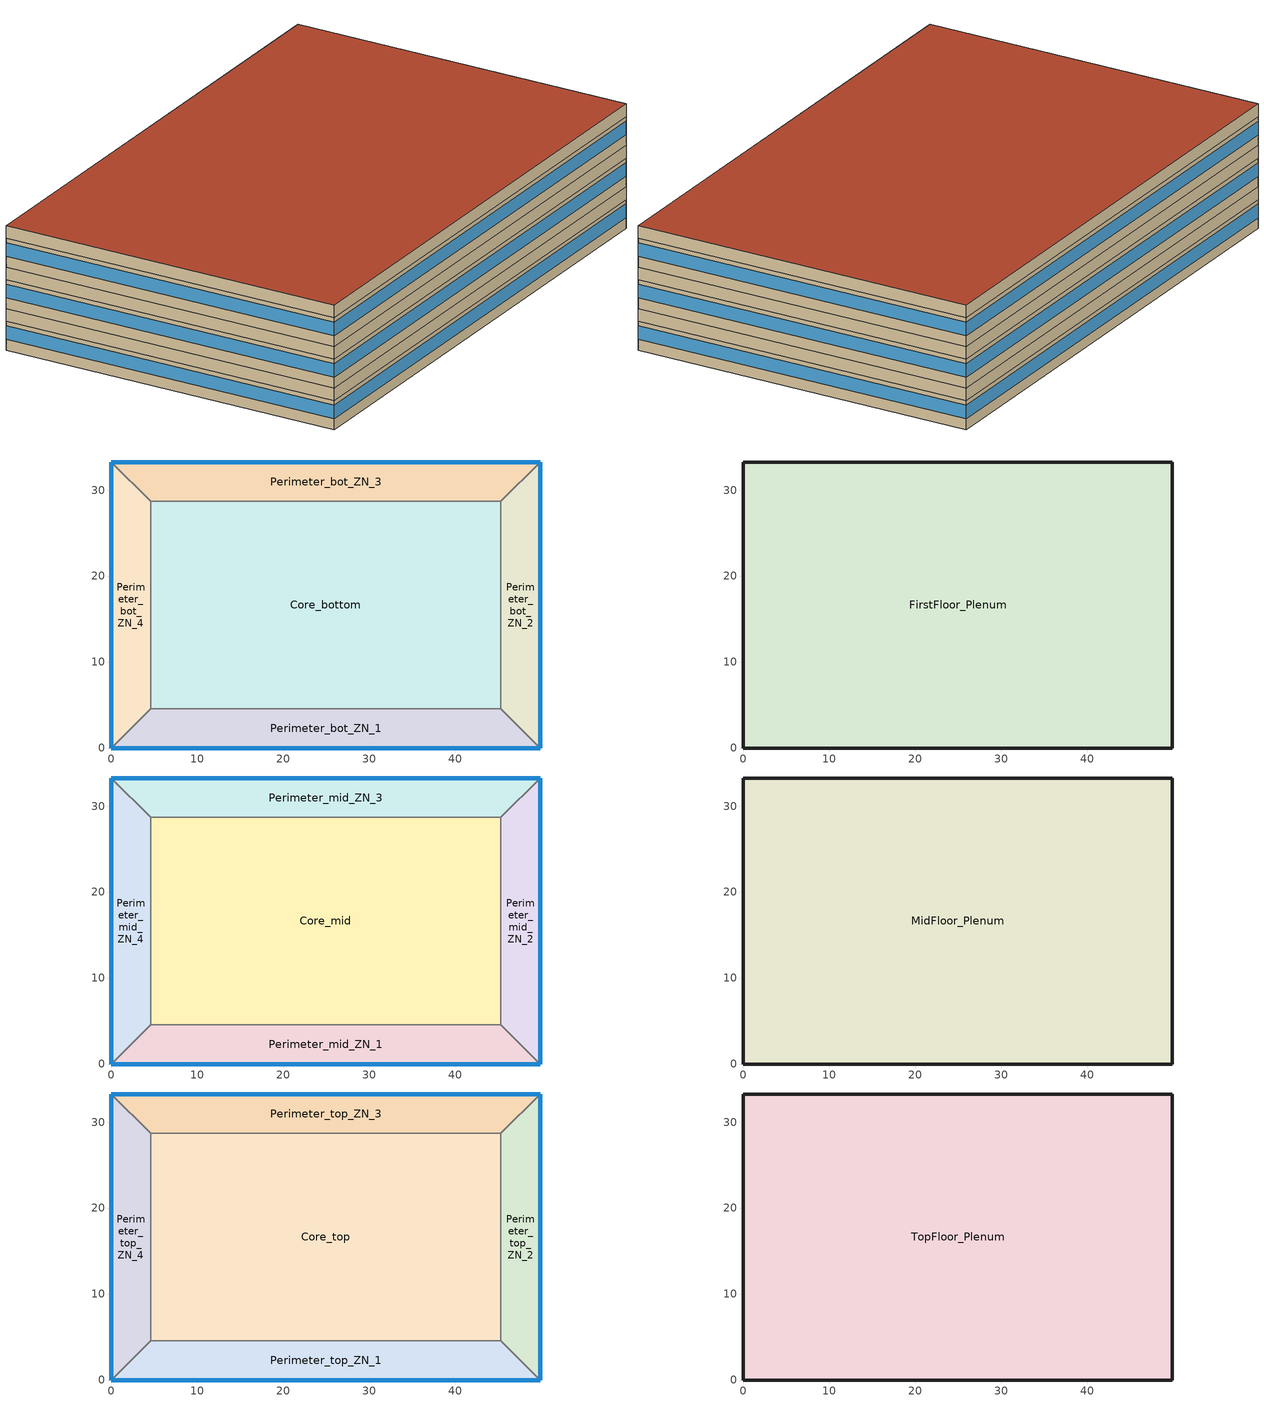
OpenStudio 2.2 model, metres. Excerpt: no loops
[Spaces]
Core_bottom
 floor ground: 45.34,28.7 45.34,4.57 4.57,4.57 4.57,28.7 z0
 wall to Perimeter_bot_ZN_1: 4.57,4.57 45.34,4.57 z0:2.74
 wall to Perimeter_bot_ZN_2: 45.34,4.57 45.34,28.7 z0:2.74
 wall to Perimeter_bot_ZN_4: 4.57,28.7 4.57,4.57 z0:2.74
 wall to Perimeter_bot_ZN_3: 45.34,28.7 4.57,28.7 z0:2.74
Perimeter_bot_ZN_2
 floor ground: 49.91,33.27 49.91,0 45.34,4.57 45.34,28.7 z0
 wall outside: 49.91,0 49.91,33.27 z0:2.74
 wall to Perimeter_bot_ZN_1: 45.34,4.57 49.91,0 z0:2.74
 wall to Perimeter_bot_ZN_3: 49.91,33.27 45.34,28.7 z0:2.74
 window: 49.91,0 49.91,33.27 z1.02:2.33
Perimeter_bot_ZN_3
 floor ground: 49.91,33.27 45.34,28.7 4.57,28.7 0,33.27 z0
 wall outside: 49.91,33.27 0,33.27 z0:2.74
 wall to Perimeter_bot_ZN_4: 0,33.27 4.57,28.7 z0:2.74
 window: 49.91,33.27 0,33.27 z1.02:2.33
Perimeter_bot_ZN_1
 floor ground: 45.34,4.57 49.91,0 0,0 4.57,4.57 z0
 wall outside: 0,0 49.91,0 z0:2.74
 wall to Perimeter_bot_ZN_4: 4.57,4.57 0,0 z0:2.74
 window: 0,0 49.91,0 z1.02:2.33
Perimeter_bot_ZN_4
 floor ground: 0,33.27 4.57,28.7 4.57,4.57 0,0 z0
 wall outside: 0,33.27 0,0 z0:2.74
 window: 0,33.27 0,0 z1.02:2.33
FirstFloor_Plenum
 floor to Perimeter_bot_ZN_3: 49.91,33.27 45.34,28.7 4.57,28.7 0,33.27 z2.74
 floor to Perimeter_bot_ZN_1: 45.34,4.57 49.91,0 0,0 4.57,4.57 z2.74
 floor to Core_bottom: 45.34,28.7 45.34,4.57 4.57,4.57 4.57,28.7 z2.74
 floor to Perimeter_bot_ZN_4: 0,33.27 4.57,28.7 4.57,4.57 0,0 z2.74
 floor to Perimeter_bot_ZN_2: 49.91,33.27 49.91,0 45.34,4.57 45.34,28.7 z2.74
 wall outside: 0,33.27 0,0 49.91,0 49.91,33.27 0,33.27 z2.74:3.96
Perimeter_mid_ZN_4
 floor to FirstFloor_Plenum: 0,33.27 4.57,28.7 4.57,4.57 0,0 z3.96
 wall outside: 0,33.27 0,0 z3.96:6.71
 wall to Perimeter_mid_ZN_3: 4.57,28.7 0,33.27 z3.96:6.71
 wall to Core_mid: 4.57,4.57 4.57,28.7 z3.96:6.71
 wall to Perimeter_mid_ZN_1: 0,0 4.57,4.57 z3.96:6.71
 window: 0,33.27 0,0 z4.98:6.29
Perimeter_mid_ZN_1
 floor to FirstFloor_Plenum: 45.34,4.57 49.91,0 0,0 4.57,4.57 z3.96
 wall outside: 0,0 49.91,0 z3.96:6.71
 wall to Core_mid: 45.34,4.57 4.57,4.57 z3.96:6.71
 wall to Perimeter_mid_ZN_2: 49.91,0 45.34,4.57 z3.96:6.71
 window: 0,0 49.91,0 z4.98:6.29
Perimeter_mid_ZN_2
 floor to FirstFloor_Plenum: 49.91,33.27 49.91,0 45.34,4.57 45.34,28.7 z3.96
 wall outside: 49.91,0 49.91,33.27 z3.96:6.71
 wall to Perimeter_mid_ZN_3: 49.91,33.27 45.34,28.7 z3.96:6.71
 wall to Core_mid: 45.34,28.7 45.34,4.57 z3.96:6.71
 window: 49.91,0 49.91,33.27 z4.98:6.29
Core_mid
 floor to FirstFloor_Plenum: 45.34,28.7 45.34,4.57 4.57,4.57 4.57,28.7 z3.96
 wall to Perimeter_mid_ZN_3: 45.34,28.7 4.57,28.7 z3.96:6.71
Perimeter_mid_ZN_3
 floor to FirstFloor_Plenum: 49.91,33.27 45.34,28.7 4.57,28.7 0,33.27 z3.96
 wall outside: 49.91,33.27 0,33.27 z3.96:6.71
 window: 49.91,33.27 0,33.27 z4.98:6.29
MidFloor_Plenum
 floor to Perimeter_mid_ZN_3: 49.91,33.27 45.34,28.7 4.57,28.7 0,33.27 z6.71
 floor to Perimeter_mid_ZN_4: 0,33.27 4.57,28.7 4.57,4.57 0,0 z6.71
 floor to Core_mid: 45.34,28.7 45.34,4.57 4.57,4.57 4.57,28.7 z6.71
 floor to Perimeter_mid_ZN_2: 49.91,33.27 49.91,0 45.34,4.57 45.34,28.7 z6.71
 floor to Perimeter_mid_ZN_1: 45.34,4.57 49.91,0 0,0 4.57,4.57 z6.71
 wall outside: 0,33.27 0,0 49.91,0 49.91,33.27 0,33.27 z6.71:7.92
Perimeter_top_ZN_3
 floor to MidFloor_Plenum: 49.91,33.27 45.34,28.7 4.57,28.7 0,33.27 z7.92
 wall outside: 49.91,33.27 0,33.27 z7.92:10.67
 wall to Perimeter_top_ZN_4: 0,33.27 4.57,28.7 z7.92:10.67
 wall to Core_top: 4.57,28.7 45.34,28.7 z7.92:10.67
 wall to Perimeter_top_ZN_2: 45.34,28.7 49.91,33.27 z7.92:10.67
 window: 49.91,33.27 0,33.27 z8.95:10.25
Perimeter_top_ZN_4
 floor to MidFloor_Plenum: 0,33.27 4.57,28.7 4.57,4.57 0,0 z7.92
 wall outside: 0,33.27 0,0 z7.92:10.67
 wall to Perimeter_top_ZN_1: 0,0 4.57,4.57 z7.92:10.67
 wall to Core_top: 4.57,4.57 4.57,28.7 z7.92:10.67
 window: 0,33.27 0,0 z8.95:10.25
Core_top
 floor to MidFloor_Plenum: 45.34,28.7 45.34,4.57 4.57,4.57 4.57,28.7 z7.92
 wall to Perimeter_top_ZN_1: 4.57,4.57 45.34,4.57 z7.92:10.67
 wall to Perimeter_top_ZN_2: 45.34,4.57 45.34,28.7 z7.92:10.67
Perimeter_top_ZN_2
 floor to MidFloor_Plenum: 49.91,33.27 49.91,0 45.34,4.57 45.34,28.7 z7.92
 wall outside: 49.91,0 49.91,33.27 z7.92:10.67
 wall to Perimeter_top_ZN_1: 45.34,4.57 49.91,0 z7.92:10.67
 window: 49.91,0 49.91,33.27 z8.95:10.25
Perimeter_top_ZN_1
 floor to MidFloor_Plenum: 45.34,4.57 49.91,0 0,0 4.57,4.57 z7.92
 wall outside: 0,0 49.91,0 z7.92:10.67
 window: 0,0 49.91,0 z8.95:10.25
TopFloor_Plenum
 floor to Perimeter_top_ZN_4: 0,33.27 4.57,28.7 4.57,4.57 0,0 z10.67
 floor to Perimeter_top_ZN_2: 49.91,33.27 49.91,0 45.34,4.57 45.34,28.7 z10.67
 floor to Core_top: 45.34,28.7 45.34,4.57 4.57,4.57 4.57,28.7 z10.67
 floor to Perimeter_top_ZN_3: 49.91,33.27 45.34,28.7 4.57,28.7 0,33.27 z10.67
 floor to Perimeter_top_ZN_1: 45.34,4.57 49.91,0 0,0 4.57,4.57 z10.67
 wall outside: 0,33.27 0,0 49.91,0 49.91,33.27 0,33.27 z10.67:11.89
 roof outside: 49.91,0 49.91,33.27 0,33.27 0,0 z11.89
[Site]
Miami Intl Ap_FL_USA: Latitude {deg}=25.82; Longitude {deg}=-80.3; Time Zone {hr}=-5; Elevation {m}=11; Terrain=City
[Building]
-MediumOffice-ASHRAE 169-2006-1A created: 2017-11-09 21:39:30 +0000: North Axis {deg}=0; Default Construction Set=DOE Ref Pre-1980 - MedOffice - ASHRAE 169-2006-1A; Standards Number of Stories=3; Standards Number of Above Ground Stories=0; Standards Building Type=MediumOffice
[ClimateZones]
Climate Zone Institution Name 1=ASHRAE; Climate Zone Document Name 1=ANSI/ASHRAE Standard 169; Climate Zone Document Year 1=2006; Climate Zone Value 1=1A; Climate Zone Institution Name 2=CEC; Climate Zone Document Name 2=California Climate Zone Descriptions; Climate Zone Document Year 2=1995
[Site:WaterMainsTemperature]
Calculation Method=Correlation; Annual Average Outdoor Air Temperature {C}=24.4917; Maximum Difference In Monthly Average Outdoor Air Temperatures {deltaC}=8.7
[SizingPeriod:DesignDay] Barometric Pressure {Pa}=101193; Sky Clearness=0; Rain Indicator=0; Snow Indicator=0; Day of Month=21; Daylight Saving Time Indicator=0; Humidity Indicating Type=Wetbulb; Dry-Bulb Temperature Range Modifier Type=DefaultMultipliers
Name | Maximum Dry-Bulb Temperature {C} | Daily Dry-Bulb Temperature Range {deltaC} | Humidity Indicating Conditions at Maximum Dry-Bulb | Wind Speed {m/s} | Wind Direction {deg} | Month | Day Type | Solar Model Indicator | ASHRAE Taub | ASHRAE Taud
Miami Intl Ap Ann Htg 99.6% Condns DB | 8.7 | 0 | 8.7 | 3.8 | 340 | 1 | WinterDesignDay | ASHRAEClearSky
Miami Intl Ap Ann Clg .4% Condns DB=>MWB | 33.2 | 6.7 | 25.3 | 4.5 | 140 | 7 | SummerDesignDay | ASHRAETau | 0.528 | 1.905
[Site:GroundTemperature:BuildingSurface]
22.509, 22.645, 22.781, 22.956, 23.052, 23.08, 23.116, 23.108, 23.133, 23.139, 23.077, 22.913
[Material:NoMass] Thermal Absorptance=0.9; Solar Absorptance=0.7
Name | Roughness | Thermal Resistance {m2-K/W} | Visible Absorptance
CP02 CARPET PAD | VeryRough | 0.21648 | 0.8
Typical Insulation R-2.17 | Smooth | 0.381975 | 0.7
Typical Carpet Pad | Smooth | 0.21648 | 0.8
Typical Insulation R-8.88 | Smooth | 1.56434 | 0.7
Typical Insulation | Smooth | 0.0282222 | 0.7
[Material]
Name | Roughness | Thickness {m} | Conductivity {W/m-K} | Density {kg/m3} | Specific Heat {J/kg-K} | Thermal Absorptance | Solar Absorptance | Visible Absorptance
100mm Normalweight concrete floor | MediumSmooth | 0.1016 | 2.31 | 2322 | 832
G01 13mm gypsum board | Smooth | 0.0127 | 0.16 | 800 | 1090 | 0.9 | 0.7 | 0.5
4 in. Normalweight Concrete Floor | MediumRough | 0.1016 | 2.31 | 2322 | 832 | 0.9 | 0.7 | 0.7
25mm Stucco | Smooth | 0.0254 | 0.72 | 1856 | 840 | 0.9 | 0.7 | 0.7
5/8 in. Gypsum Board | MediumSmooth | 0.0159 | 0.16 | 800 | 1090 | 0.9 | 0.7 | 0.7
Roof Membrane | VeryRough | 0.0095 | 0.16 | 1121.29 | 1460 | 0.9 | 0.7 | 0.7
Metal Roof Surface; F08 Metal surface | Smooth | 0.0008 | 45.28 | 7824 | 500 | 0.9 | 0.7 | 0.7
HW CONCRETE | Rough | 0.1016 | 1.31125 | 2240 | 837.36 | 0.9 | 0.7 | 0.7
8 in. Concrete Block Basement Wall | MediumRough | 0.2032 | 1.326 | 1842 | 912 | 0.9 | 0.7 | 0.7
G05 25mm wood | MediumSmooth | 0.0254 | 0.15 | 608 | 1630 | 0.9 | 0.5 | 0.5
Std Wood 6inch | MediumSmooth | 0.15 | 0.12 | 540 | 1210 | 0.9 | 0.7 | 0.7
[Construction]
Typical Insulated Exterior Mass Floor: 4 in. Normalweight Concrete Floor, Typical Carpet Pad
Typical Insulated Steel Framed Exterior Wall R-4.35: 25mm Stucco, 5/8 in. Gypsum Board, Typical Insulation R-2.17, 5/8 in. Gypsum Board
Typical IEAD Roof R-10.0: Roof Membrane, Typical Insulation R-8.88, Metal Roof Surface
Typical Interior Floor: 100mm Normalweight concrete floor, CP02 CARPET PAD
Typical Interior Wall: G01 13mm gypsum board, G01 13mm gypsum board
Typical Interior Ceiling: CP02 CARPET PAD, 100mm Normalweight concrete floor
ext-slab-mass: HW CONCRETE, CP02 CARPET PAD
Typical Insulated Basement Mass Wall: 8 in. Concrete Block Basement Wall
U 1.22 SHGC 0.54 Simple Glazing Window: U 1.22 SHGC 0.54 Simple Glazing
Typical Insulated Metal Door: F08 Metal surface, Typical Insulation
Typical Overhead Door: Typical Insulation
Typical Interior Window: Clear 3mm
Typical Interior Door; Typical Interior Partition: G05 25mm wood
InteriorFurnishings: Std Wood 6inch
[DefaultConstructionSet]
DOE Ref Pre-1980 - MedOffice - ASHRAE 169-2006-1A: Default Exterior Surface Constructions=Default Surface Constructions 1; Default Interior Surface Constructions=Default Surface Constructions 2; Default Ground Contact Surface Constructions=Default Surface Constructions 3; Default Exterior SubSurface Constructions=Default Sub Surface Constructions 1; Default Interior SubSurface Constructions=Default Sub Surface Constructions 2; Interior Partition Construction=Typical Interior Partition
[DefaultSurfaceConstructions]
Name | Floor Construction | Wall Construction | Roof Ceiling Construction
Default Surface Constructions 1 | Typical Insulated Exterior Mass Floor | Typical Insulated Steel Framed Exterior Wall R-4.35 | Typical IEAD Roof R-10.0
Default Surface Constructions 2 | Typical Interior Floor | Typical Interior Wall | Typical Interior Ceiling
Default Surface Constructions 3 | ext-slab-mass | Typical Insulated Basement Mass Wall
[DefaultSubSurfaceConstructions]
Name | Fixed Window Construction | Operable Window Construction | Door Construction | Overhead Door Construction | Tubular Daylight Dome Construction | Tubular Daylight Diffuser Construction
Default Sub Surface Constructions 1 | U 1.22 SHGC 0.54 Simple Glazing Window | U 1.22 SHGC 0.54 Simple Glazing Window | Typical Insulated Metal Door | Typical Overhead Door | Typical Interior Window | Typical Interior Window
Default Sub Surface Constructions 2 | Typical Interior Window | Typical Interior Window | Typical Interior Door
[WindowMaterial:SimpleGlazingSystem]
U 1.22 SHGC 0.54 Simple Glazing: U-Factor {W/m2-K}=6.92748; Solar Heat Gain Coefficient=0.54; Visible Transmittance=0.38
[WindowMaterial:Glazing]
Clear 3mm: Optical Data Type=SpectralAverage; Thickness {m}=0.003; Solar Transmittance at Normal Incidence=0.837; Front Side Solar Reflectance at Normal Incidence=0.075; Back Side Solar Reflectance at Normal Incidence=0.075; Visible Transmittance at Normal Incidence=0.898; Front Side Visible Reflectance at Normal Incidence=0.081; Back Side Visible Reflectance at Normal Incidence=0.081; Infrared Transmittance at Normal Incidence=0; Front Side Infrared Hemispherical Emissivity=0.84; Back Side Infrared Hemispherical Emissivity=0.84; Conductivity {W/m-K}=0.9; Dirt Correction Factor for Solar and Visible Transmittance=1; Solar Diffusing=No
[Space]
Name | Space Type | Building Story | Thermal Zone | Part of Total Floor Area
Perimeter_mid_ZN_4 | Office WholeBuilding - Md Office | Building Story 2 | Perimeter_mid_ZN_4 ZN | Yes
Core_bottom | Office WholeBuilding - Md Office | Building Story 1 | Core_bottom ZN | Yes
FirstFloor_Plenum |  | Building Story 1 | FirstFloor_Plenum ZN | No
TopFloor_Plenum |  | Building Story 3 | TopFloor_Plenum ZN | No
Perimeter_top_ZN_3 | Office WholeBuilding - Md Office | Building Story 3 | Perimeter_top_ZN_3 ZN | Yes
Perimeter_bot_ZN_2 | Office WholeBuilding - Md Office | Building Story 1 | Perimeter_bot_ZN_2 ZN | Yes
MidFloor_Plenum |  | Building Story 2 | MidFloor_Plenum ZN | No
Perimeter_mid_ZN_1 | Office WholeBuilding - Md Office | Building Story 2 | Perimeter_mid_ZN_1 ZN | Yes
Perimeter_bot_ZN_1 | Office WholeBuilding - Md Office | Building Story 1 | Perimeter_bot_ZN_1 ZN | Yes
Perimeter_bot_ZN_3 | Office WholeBuilding - Md Office | Building Story 1 | Perimeter_bot_ZN_3 ZN | Yes
Perimeter_mid_ZN_2 | Office WholeBuilding - Md Office | Building Story 2 | Perimeter_mid_ZN_2 ZN | Yes
Perimeter_top_ZN_4 | Office WholeBuilding - Md Office | Building Story 3 | Perimeter_top_ZN_4 ZN | Yes
Perimeter_bot_ZN_4 | Office WholeBuilding - Md Office | Building Story 1 | Perimeter_bot_ZN_4 ZN | Yes
Core_top | Office WholeBuilding - Md Office | Building Story 3 | Core_top ZN | Yes
Perimeter_top_ZN_2 | Office WholeBuilding - Md Office | Building Story 3 | Perimeter_top_ZN_2 ZN | Yes
Perimeter_top_ZN_1 | Office WholeBuilding - Md Office | Building Story 3 | Perimeter_top_ZN_1 ZN | Yes
Core_mid | Office WholeBuilding - Md Office | Building Story 2 | Core_mid ZN | Yes
Perimeter_mid_ZN_3 | Office WholeBuilding - Md Office | Building Story 2 | Perimeter_mid_ZN_3 ZN | Yes
[BuildingStory]
Name | Nominal Z Coordinate {m}
Building Story 1 | 0
Building Story 2 | 3.9624
Building Story 3 | 7.9248
[SpaceType]
Office WholeBuilding - Md Office: Default Schedule Set=Office WholeBuilding - Md Office Schedule Set; Design Specification Outdoor Air Object=Office WholeBuilding - Md Office Ventilation; Standards Building Type=Office; Standards Space Type=WholeBuilding - Md Office
[People:Definition]
Office WholeBuilding - Md Office People Definition: Number of People Calculation Method=People/Area; People per Space Floor Area {person/m2}=0.0538196; Fraction Radiant=0.3
[People]
Office WholeBuilding - Md Office People: People Definition=Office WholeBuilding - Md Office People Definition; Space or SpaceType=Office WholeBuilding - Md Office; Work Efficiency Schedule=Work Efficiency Schedule; Clothing Insulation Schedule=Clothing Schedule; Air Velocity Schedule=Air Velocity Schedule
[Lights:Definition]
Office WholeBuilding - Md Office Lights Definition: Design Level Calculation Method=Watts/Area; Watts per Space Floor Area {W/m2}=16.8993; Fraction Radiant=0.4; Fraction Visible=0.2; Return Air Fraction=0.4
[Lights]
Office WholeBuilding - Md Office Lights: Lights Definition=Office WholeBuilding - Md Office Lights Definition; Space or SpaceType=Office WholeBuilding - Md Office
[ElectricEquipment:Definition] Fraction Radiant=0.5
Name | Design Level Calculation Method | Watts per Space Floor Area {W/m2} | Design Level {W}
Office WholeBuilding - Md Office Elec Equip Definition | Watts/Area | 10.7639
Elevator Lift Motor | EquipmentLevel |  | 14610
[ElectricEquipment]
Name | Electric Equipment Definition | Space or SpaceType | Schedule | Multiplier
Office WholeBuilding - Md Office Elec Equip | Office WholeBuilding - Md Office Elec Equip Definition | Office WholeBuilding - Md Office
2 Elevator Lift Motors | Elevator Lift Motor | Core_bottom | Medium Office BLDG ELEVATORS | 2
[DesignSpecification:OutdoorAir]
Office WholeBuilding - Md Office Ventilation: Outdoor Air Method=Sum; Outdoor Air Flow per Person {m3/s-person}=0; Outdoor Air Flow per Floor Area {m3/s-m2}=0.000508; Outdoor Air Flow Rate {m3/s}=0; Outdoor Air Flow Air Changes per Hour {1/hr}=0
[SpaceInfiltration:DesignFlowRate]
Office WholeBuilding - Md Office Infiltration: Space or SpaceType=Office WholeBuilding - Md Office; Design Flow Rate Calculation Method=Flow/ExteriorArea; Flow per Exterior Surface Area {m3/s-m2}=0.00113386; Constant Term Coefficient=1; Temperature Term Coefficient=0; Velocity Term Coefficient=0; Velocity Squared Term Coefficient=0
[DefaultScheduleSet]
Office WholeBuilding - Md Office Schedule Set: Number of People Schedule=Medium Office Bldg Occ; People Activity Level Schedule=Medium Office Activity; Lighting Schedule=Office Bldg Light; Electric Equipment Schedule=Medium Office Bldg Equip; Infiltration Schedule=Medium Office Infil Quarter On
[ThermostatSetpoint:DualSetpoint] Heating Setpoint Temperature Schedule=Medium Office HtgSetp; Cooling Setpoint Temperature Schedule=Medium Office ClgSetp
Office WholeBuilding - Md Office Thermostat 1; Office WholeBuilding - Md Office Thermostat 2; Office WholeBuilding - Md Office Thermostat 3; Office WholeBuilding - Md Office Thermostat 4; Office WholeBuilding - Md Office Thermostat 5; Office WholeBuilding - Md Office Thermostat 6; Office WholeBuilding - Md Office Thermostat 7; Office WholeBuilding - Md Office Thermostat 8; Office WholeBuilding - Md Office Thermostat 9; Office WholeBuilding - Md Office Thermostat 10; Office WholeBuilding - Md Office Thermostat 11; Office WholeBuilding - Md Office Thermostat 12; Office WholeBuilding - Md Office Thermostat 13; Office WholeBuilding - Md Office Thermostat 14; Office WholeBuilding - Md Office Thermostat 15
[InternalMass:Definition]
Internal Mass Definition 1: Construction=InteriorFurnishings; Design Level Calculation Method=SurfaceArea/Area; Surface Area per Space Floor Area=2
[InternalMass] Internal Mass Definition=Internal Mass Definition 1
Name | Space or SpaceType
Perimeter_bot_ZN_1 Mass | Perimeter_bot_ZN_1
Perimeter_bot_ZN_2 Mass | Perimeter_bot_ZN_2
Perimeter_bot_ZN_3 Mass | Perimeter_bot_ZN_3
Perimeter_bot_ZN_4 Mass | Perimeter_bot_ZN_4
Core_bottom Mass | Core_bottom
Perimeter_mid_ZN_1 Mass | Perimeter_mid_ZN_1
Perimeter_mid_ZN_2 Mass | Perimeter_mid_ZN_2
Perimeter_mid_ZN_3 Mass | Perimeter_mid_ZN_3
Perimeter_mid_ZN_4 Mass | Perimeter_mid_ZN_4
Core_mid Mass | Core_mid
Perimeter_top_ZN_1 Mass | Perimeter_top_ZN_1
Perimeter_top_ZN_2 Mass | Perimeter_top_ZN_2
Perimeter_top_ZN_3 Mass | Perimeter_top_ZN_3
Perimeter_top_ZN_4 Mass | Perimeter_top_ZN_4
Core_top Mass | Core_top
[ThermalZone] Use Ideal Air Loads=No
Name | Thermostat
Core_bottom ZN | Office WholeBuilding - Md Office Thermostat 1
Core_mid ZN | Office WholeBuilding - Md Office Thermostat 2
Core_top ZN | Office WholeBuilding - Md Office Thermostat 3
FirstFloor_Plenum ZN; MidFloor_Plenum ZN; TopFloor_Plenum ZN
Perimeter_bot_ZN_1 ZN | Office WholeBuilding - Md Office Thermostat 4
Perimeter_bot_ZN_2 ZN | Office WholeBuilding - Md Office Thermostat 5
Perimeter_bot_ZN_3 ZN | Office WholeBuilding - Md Office Thermostat 6
Perimeter_bot_ZN_4 ZN | Office WholeBuilding - Md Office Thermostat 7
Perimeter_mid_ZN_1 ZN | Office WholeBuilding - Md Office Thermostat 8
Perimeter_mid_ZN_2 ZN | Office WholeBuilding - Md Office Thermostat 9
Perimeter_mid_ZN_3 ZN | Office WholeBuilding - Md Office Thermostat 10
Perimeter_mid_ZN_4 ZN | Office WholeBuilding - Md Office Thermostat 11
Perimeter_top_ZN_1 ZN | Office WholeBuilding - Md Office Thermostat 12
Perimeter_top_ZN_2 ZN | Office WholeBuilding - Md Office Thermostat 13
Perimeter_top_ZN_3 ZN | Office WholeBuilding - Md Office Thermostat 14
Perimeter_top_ZN_4 ZN | Office WholeBuilding - Md Office Thermostat 15
[Sizing:Zone] Zone Cooling Design Supply Air Temperature Input Method=SupplyAirTemperature; Zone Cooling Design Supply Air Temperature {C}=14; Zone Cooling Design Supply Air Temperature Difference {deltaC}=11.11; Zone Heating Design Supply Air Temperature Input Method=SupplyAirTemperature; Zone Heating Design Supply Air Temperature {C}=40; Zone Heating Design Supply Air Temperature Difference {deltaC}=11.11; Zone Cooling Design Supply Air Humidity Ratio {kg-H2O/kg-air}=0.0085; Zone Heating Design Supply Air Humidity Ratio {kg-H2O/kg-air}=0.008; Cooling Design Air Flow Method=DesignDay; Heating Design Air Flow Method=DesignDay; Account for Dedicated Outdoor Air System=No; Dedicated Outdoor Air System Control Strategy=NeutralSupplyAir; Dedicated Outdoor Air Low Setpoint Temperature for Design {C}=autosize; Dedicated Outdoor Air High Setpoint Temperature for Design {C}=autosize
FirstFloor_Plenum ZN; MidFloor_Plenum ZN; TopFloor_Plenum ZN
[Exterior:Lights:Definition]
NonDimming Exterior Lights Def: Design Level {W}=17809
[Exterior:Lights]
NonDimming Exterior Lights Def: Exterior Lights Definition=NonDimming Exterior Lights Def; Schedule=OfficeMedium Exterior_Lgt_ALWAYS_ON; Control Option=AstronomicalClock
[Schedule:Ruleset]
Name | Default Day Schedule | Summer Design Day Schedule | Winter Design Day Schedule
Clothing Schedule | Clothing Schedule Default Winter Clothes
Air Velocity Schedule | Air Velocity Schedule Default
Work Efficiency Schedule | Work Efficiency Schedule Default
Medium Office Bldg Occ | Medium Office Bldg Occ Default | Medium Office Bldg Occ Summer Design Day | Medium Office Bldg Occ Winter Design Day
Medium Office Activity | Medium Office Activity Default | Medium Office Activity Summer Design Day | Medium Office Activity Winter Design Day
Office Bldg Light | Office Bldg Light Default | Office Bldg Light Summer Design Day | Office Bldg Light Winter Design Day
Medium Office Bldg Equip | Medium Office Bldg Equip Default | Medium Office Bldg Equip Summer Design Day | Medium Office Bldg Equip Winter Design Day
Medium Office Infil Quarter On | Medium Office Infil Quarter On Default | Medium Office Infil Quarter On Summer Design Day | Medium Office Infil Quarter On Winter Design Day
Medium Office HtgSetp | Medium Office HtgSetp Default | Medium Office HtgSetp Summer Design Day | Medium Office HtgSetp Winter Design Day
Medium Office ClgSetp | Medium Office ClgSetp Default | Medium Office ClgSetp Summer Design Day | Medium Office ClgSetp Winter Design Day
Medium Office BLDG ELEVATORS | Schedule Day 21 | Medium Office BLDG ELEVATORS Summer Design Day | Medium Office BLDG ELEVATORS Winter Design Day
OfficeMedium Exterior_Lgt_ALWAYS_ON | OfficeMedium Exterior_Lgt_ALWAYS_ON Default | OfficeMedium Exterior_Lgt_ALWAYS_ON Summer Design Day | OfficeMedium Exterior_Lgt_ALWAYS_ON Winter Design Day
[Schedule:Day]
Clothing Schedule Default Winter Clothes; Office Bldg Light Summer Design Day; Medium Office Bldg Equip Summer Design Day; Medium Office Infil Quarter On Sun Day; OfficeMedium Exterior_Lgt_ALWAYS_ON Default; OfficeMedium Exterior_Lgt_ALWAYS_ON Winter Design Day; OfficeMedium Exterior_Lgt_ALWAYS_ON Summer Design Day: 24, 0, 1
Clothing Schedule Summer Clothes: 24, 0, 0.5
Air Velocity Schedule Default: 24, 0, 0.2
Work Efficiency Schedule Default; Medium Office Bldg Occ Winter Design Day; Medium Office Bldg Occ WntrDsn|Sun Day; Office Bldg Light Winter Design Day; Medium Office Bldg Equip Winter Design Day; Schedule Day 21; Medium Office BLDG ELEVATORS Sun Day: 24, 0, 0
Medium Office Bldg Occ Default; Medium Office Bldg Occ Default|Wkdy Day: 6, 0, 0, 7, 0, 0.1, 8, 0, 0.2, 12, 0, 0.95, 13, 0, 0.5, 17, 0, 0.95, 18, 0, 0.7, 20, 0, 0.4, 22, 0, 0.1, 24, 0, 0.05
Medium Office Bldg Occ Sat Day: 6, 0, 0, 8, 0, 0.1, 14, 0, 0.5, 17, 0, 0.1, 24, 0, 0
Medium Office Bldg Occ Summer Design Day: 6, 0, 0, 22, 0, 1, 24, 0, 0.05
Medium Office Activity Default; Medium Office Activity Winter Design Day; Medium Office Activity Summer Design Day: 24, 0, 120
Office Bldg Light Default: 5, 0, 0.05, 7, 0, 0.1, 8, 0, 0.3, 17, 0, 0.9, 18, 0, 0.5, 20, 0, 0.3, 22, 0, 0.2, 23, 0, 0.1, 24, 0, 0.05
Office Bldg Light Sat Day: 6, 0, 0.05, 8, 0, 0.1, 12, 0, 0.3, 17, 0, 0.15, 24, 0, 0.05
Office Bldg Light Sun Day: 24, 0, 0.05
Medium Office Bldg Equip Default; Medium Office Bldg Equip Default|Wkdy Day: 8, 0, 0.4, 12, 0, 0.9, 13, 0, 0.8, 17, 0, 0.9, 18, 0, 0.8, 20, 0, 0.6, 22, 0, 0.5, 24, 0, 0.4
Medium Office Bldg Equip Sat Day: 6, 0, 0.3, 8, 0, 0.4, 14, 0, 0.5, 17, 0, 0.35, 24, 0, 0.3
Medium Office Bldg Equip Sun Day: 24, 0, 0.3
Medium Office Infil Quarter On Default; Medium Office Infil Quarter On Summer Design Day: 6, 0, 1, 22, 0, 0.25, 24, 0, 1
Medium Office Infil Quarter On Winter Design Day; Medium Office Infil Quarter On WntrDsn|Sat Day: 6, 0, 1, 18, 0, 0.25, 24, 0, 1
Medium Office HtgSetp Default: 6, 0, 15.6, 22, 0, 21, 24, 0, 15.6
Medium Office HtgSetp Sat Day: 6, 0, 15.6, 18, 0, 21, 24, 0, 15.6
Medium Office HtgSetp Summer Design Day; Medium Office HtgSetp SmrDsn|Sun Day: 24, 0, 15.6
Medium Office HtgSetp Winter Design Day: 24, 0, 21
Medium Office ClgSetp Default; Medium Office ClgSetp Summer Design Day: 6, 0, 26.7, 22, 0, 24, 24, 0, 26.7
Medium Office ClgSetp Sat Day: 6, 0, 26.7, 18, 0, 24, 24, 0, 26.7
Medium Office ClgSetp Winter Design Day; Medium Office ClgSetp WntrDsn|Sun Day: 24, 0, 26.7
Medium Office BLDG ELEVATORS Summer Design Day; Medium Office BLDG ELEVATORS Wkdy|SmrDsn Day: 7, 0, 0, 8, 0, 0.35, 9, 0, 0.69, 10, 0, 0.43, 11, 0, 0.37, 12, 0, 0.43, 13, 0, 0.58, 14, 0, 0.48, 16, 0, 0.37, 17, 0, 0.46, 18, 0, 0.62, 19, 0, 0.12, 21, 0, 0.04, 24, 0, 0
Medium Office BLDG ELEVATORS Winter Design Day; Medium Office BLDG ELEVATORS WntrDsn|Sat Day: 7, 0, 0, 8, 0, 0.16, 9, 0, 0.14, 10, 0, 0.21, 11, 0, 0.18, 12, 0, 0.25, 13, 0, 0.21, 14, 0, 0.13, 15, 0, 0.08, 16, 0, 0.04, 17, 0, 0.05, 18, 0, 0.06, 24, 0, 0
[Schedule:Rule] Date Specification Type=DateRange; Start Day=1
Name | Schedule Ruleset | Rule Order | Day Schedule | Start Month | End Month | End Day | Apply Monday | Apply Tuesday | Apply Wednesday | Apply Thursday | Apply Friday | Apply Saturday | Apply Sunday
Schedule Rule 1 | Clothing Schedule | 0 | Clothing Schedule Summer Clothes | 5 | 9 | 30
Schedule Rule 2 | Medium Office Bldg Occ | 2 | Medium Office Bldg Occ Default|Wkdy Day | 1 | 12 | 31 | Yes | Yes | Yes | Yes | Yes
Schedule Rule 3 | Medium Office Bldg Occ | 1 | Medium Office Bldg Occ Sat Day | 1 | 12 | 31 |  |  |  |  |  | Yes
Schedule Rule 4 | Medium Office Bldg Occ | 0 | Medium Office Bldg Occ WntrDsn|Sun Day | 1 | 12 | 31 |  |  |  |  |  |  | Yes
Schedule Rule 5 | Office Bldg Light | 1 | Office Bldg Light Sat Day | 1 | 12 | 31 |  |  |  |  |  | Yes
Schedule Rule 6 | Office Bldg Light | 0 | Office Bldg Light Sun Day | 1 | 12 | 31 |  |  |  |  |  |  | Yes
Schedule Rule 7 | Medium Office Bldg Equip | 2 | Medium Office Bldg Equip Default|Wkdy Day | 1 | 12 | 31 | Yes | Yes | Yes | Yes | Yes
Schedule Rule 8 | Medium Office Bldg Equip | 1 | Medium Office Bldg Equip Sat Day | 1 | 12 | 31 |  |  |  |  |  | Yes
Schedule Rule 9 | Medium Office Bldg Equip | 0 | Medium Office Bldg Equip Sun Day | 1 | 12 | 31 |  |  |  |  |  |  | Yes
Schedule Rule 10 | Medium Office Infil Quarter On | 1 | Medium Office Infil Quarter On Sun Day | 1 | 12 | 31 |  |  |  |  |  |  | Yes
Schedule Rule 11 | Medium Office Infil Quarter On | 0 | Medium Office Infil Quarter On WntrDsn|Sat Day | 1 | 12 | 31 |  |  |  |  |  | Yes
Schedule Rule 12 | Medium Office HtgSetp | 1 | Medium Office HtgSetp Sat Day | 1 | 12 | 31 |  |  |  |  |  | Yes
Schedule Rule 13 | Medium Office HtgSetp | 0 | Medium Office HtgSetp SmrDsn|Sun Day | 1 | 12 | 31 |  |  |  |  |  |  | Yes
Schedule Rule 14 | Medium Office ClgSetp | 1 | Medium Office ClgSetp Sat Day | 1 | 12 | 31 |  |  |  |  |  | Yes
Schedule Rule 15 | Medium Office ClgSetp | 0 | Medium Office ClgSetp WntrDsn|Sun Day | 1 | 12 | 31 |  |  |  |  |  |  | Yes
Schedule Rule 20 | Medium Office BLDG ELEVATORS | 2 | Medium Office BLDG ELEVATORS Sun Day | 1 | 12 | 31 |  |  |  |  |  |  | Yes
Schedule Rule 21 | Medium Office BLDG ELEVATORS | 1 | Medium Office BLDG ELEVATORS Wkdy|SmrDsn Day | 1 | 12 | 31 | Yes | Yes | Yes | Yes | Yes
Schedule Rule 22 | Medium Office BLDG ELEVATORS | 0 | Medium Office BLDG ELEVATORS WntrDsn|Sat Day | 1 | 12 | 31 |  |  |  |  |  | Yes
